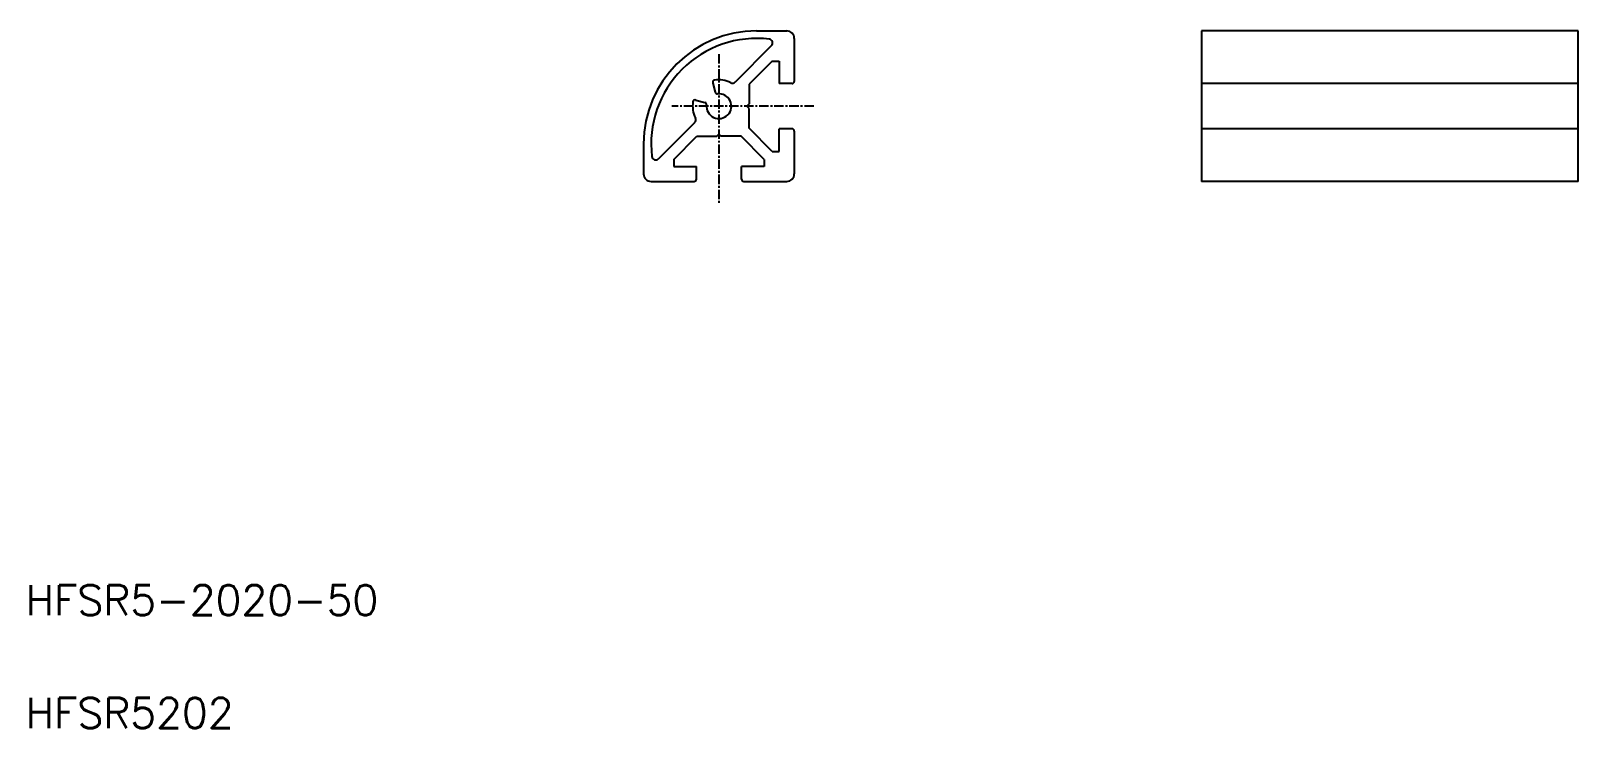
# Model space of a CAD drawing. Extents: x 442 to 647, y 424 to 517.
import ezdxf

# ---------------------------------------------------------------- set-up
doc = ezdxf.new("R2010")
doc.units = 0
doc.linetypes.add('CENTER', pattern=[2, 1.25, -0.25, 0.25, -0.25])
doc.layers.get('0').update_dxf_attribs({"linetype": 'CONTINUOUS'})
doc.styles.get("Standard").update_dxf_attribs({"font": 'txt.shx'})

msp = doc.modelspace()

# ---------------------------------------------------------------- linework, layer by layer
for p, q in [((538.15, 516.64), (542.15, 516.64)), ((543.15, 515.64), (543.15, 509.94)), ((647.21, 516.64), (597.21, 516.64)), ((540.13, 514.68), (535.3, 509.85)), ((540.21, 512.64), (537.15, 509.58)), ((540.21, 512.64), (541.15, 512.64)), ((541.15, 512.64), (541.15, 509.64)), ((532.32, 509.72), (532.65, 508.5)), ((537.15, 509.58), (537.15, 506.94)), ((542.85, 509.64), (541.15, 509.64)), ((647.21, 509.64), (597.21, 509.64)), ((530.07, 507.46), (531.28, 507.14)), ((537.15, 506.94), (536.85, 506.64)), ((537.15, 506.34), (536.85, 506.64)), ((537.15, 503.7), (537.15, 506.34)), ((525.1, 499.65), (529.93, 504.48)), ((540.21, 500.64), (537.15, 503.7)), ((541.15, 500.64), (541.15, 503.64)), ((542.85, 503.64), (541.15, 503.64)), ((543.15, 503.34), (543.15, 497.64)), ((647.21, 503.64), (597.21, 503.64)), ((523.15, 501.64), (523.15, 497.64)), ((527.15, 499.58), (530.21, 502.64)), ((530.21, 502.64), (532.85, 502.64)), ((532.85, 502.64), (533.15, 502.94)), ((533.45, 502.64), (533.15, 502.94)), ((536.08, 502.64), (533.45, 502.64)), ((539.15, 499.58), (536.08, 502.64)), ((527.15, 499.58), (527.15, 498.64)), ((539.15, 499.58), (539.15, 498.64)), ((540.21, 500.64), (541.15, 500.64)), ((527.15, 498.64), (530.15, 498.64)), ((530.15, 496.94), (530.15, 498.64)), ((536.15, 496.94), (536.15, 498.64)), ((539.15, 498.64), (536.15, 498.64)), ((524.15, 496.64), (529.85, 496.64)), ((536.45, 496.64), (542.15, 496.64)), ((647.21, 496.64), (597.21, 496.64))]:
    msp.add_line(p, q)
at = {"linetype": 'CONTINUOUS'}
for p, q in [((597.21, 516.64), (597.21, 496.64)), ((647.21, 496.64), (647.21, 516.64))]:
    msp.add_line(p, q, dxfattribs=at)
at = {"color": 1, "linetype": 'CENTER'}
for p, q in [((533.15, 513.55), (533.15, 493.56)), ((545.74, 506.64), (526.87, 506.64))]:
    msp.add_line(p, q, dxfattribs=at)
for centre, radius, start, end in [((538.15, 501.64), 15, 90, 180), ((538.15, 501.64), 14, 83.052, 186.948), ((542.15, 515.64), 1, 0, 90), ((539.78, 515.04), 0.5, 315, 83.052), ((532.61, 509.79), 0.3, 99.6207, 195), ((533.15, 506.64), 3.5, 63.21, 99.6207), ((534.95, 510.21), 0.5, 243.21, 315), ((542.85, 509.94), 0.3, 270, 0), ((529.99, 507.17), 0.3, 75, 170.3793), ((533.15, 506.64), 1.65, 173.8498, 96.1497), ((532.94, 508.58), 0.3, 195, 276.1497), ((533.15, 506.64), 3.5, 170.3793, 206.7899), ((531.21, 506.85), 0.3, 353.8498, 75), ((529.57, 504.83), 0.5, 315, 26.79), ((542.85, 503.34), 0.3, 0, 90), ((524.74, 500), 0.5, 186.948, 315), ((524.15, 497.64), 1, 180, 270), ((542.15, 497.64), 1, 270, 0), ((529.85, 496.94), 0.3, 270, 0), ((536.45, 496.94), 0.3, 180, 270)]:
    msp.add_arc(centre, radius, start, end)

# ---------------------------------------------------------------- texts
for s, p in [('HFSR5-2020-50', (441.11, 439.04)), ('HFSR5202', (441.11, 424.04))]:
    msp.add_text(s, height=4).set_placement(p)

doc.saveas('drawing.dxf')
